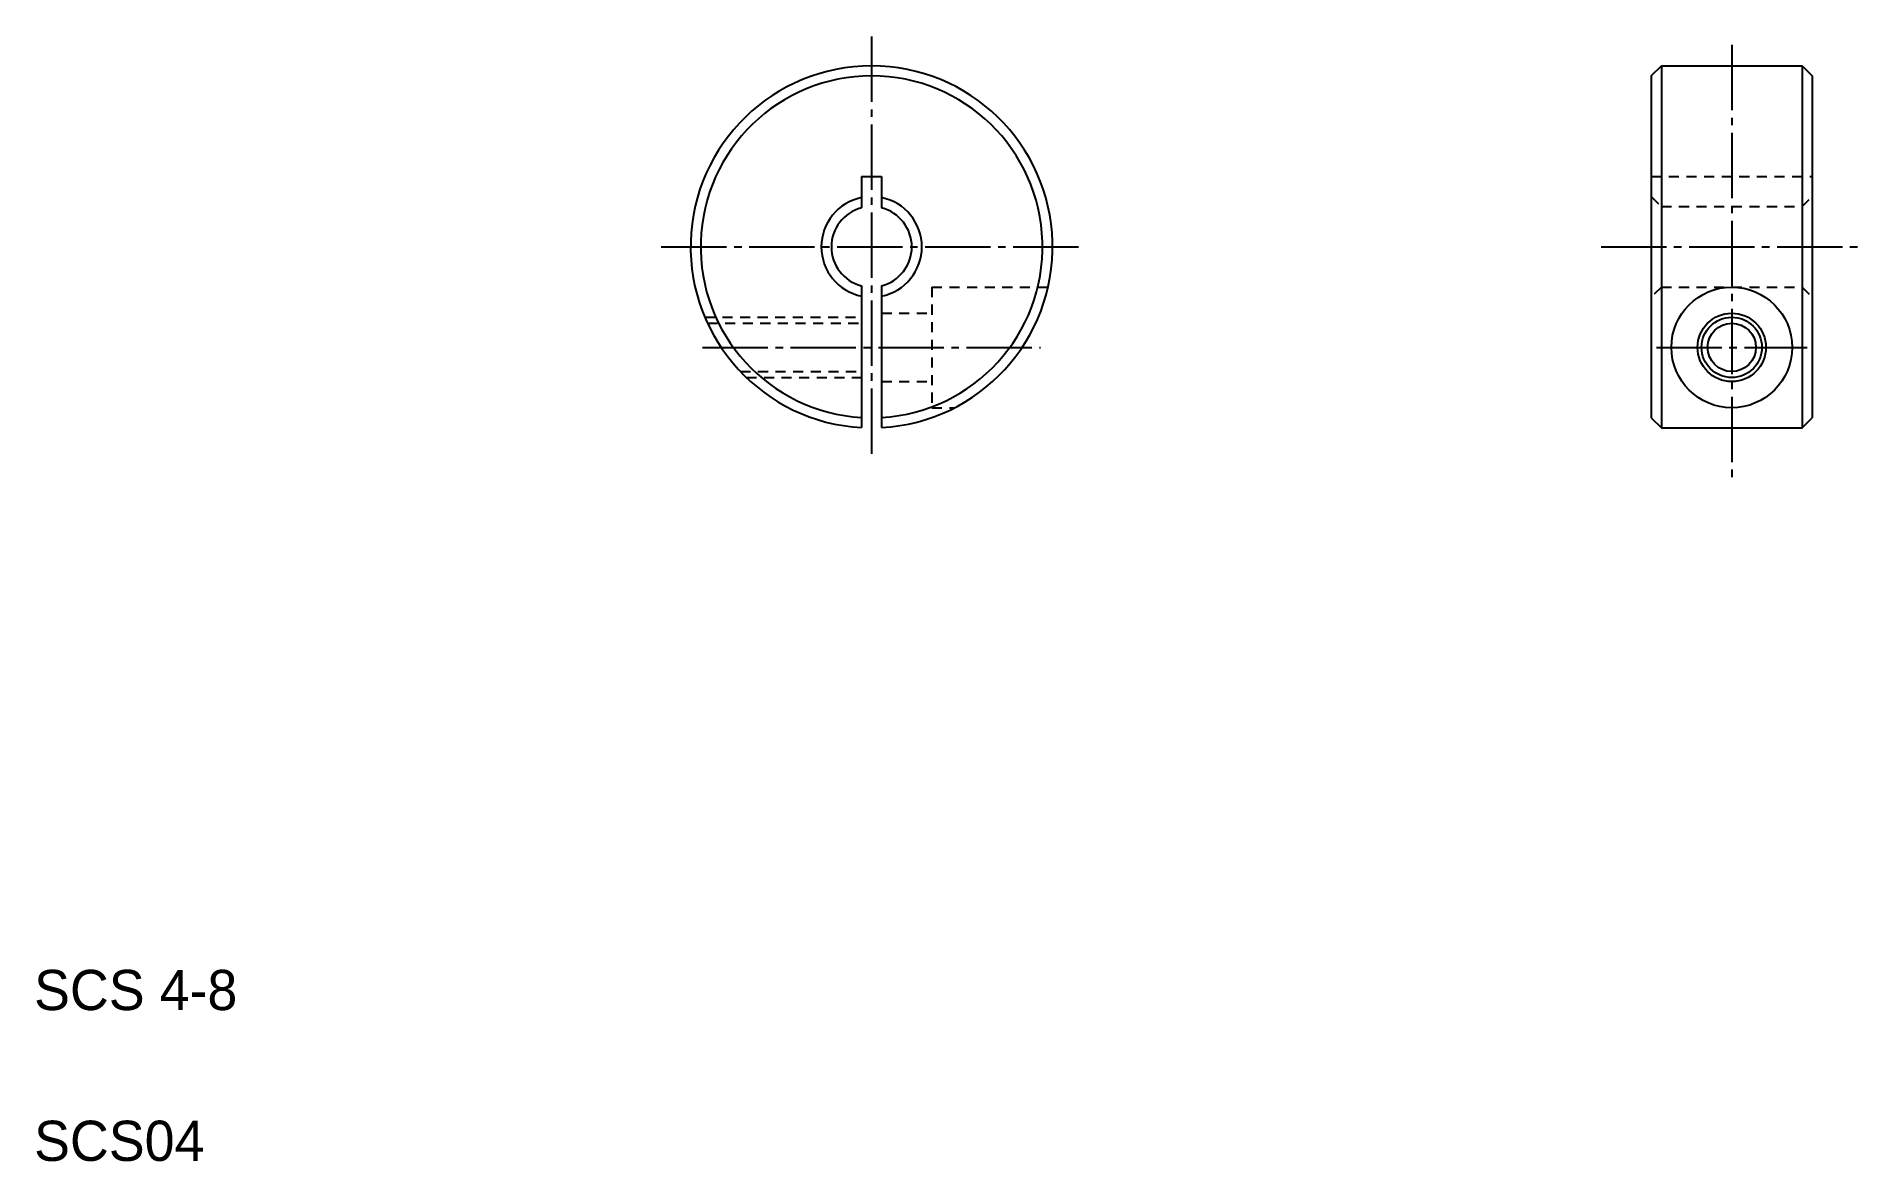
# Model space of a CAD drawing. Extents: x 5.1 to 95.9, y 5 to 60.9.
import ezdxf

# ---------------------------------------------------------------- set-up
doc = ezdxf.new("R2010")
doc.units = 0
doc.header["$LTSCALE"] = 0.25
doc.linetypes.add('CENTER', pattern=[17.5, 13, -1.5, 1.5, -1.5])
doc.linetypes.add('DASHED', pattern=[3.5, 2, -1.5])
doc.layers.get('0').update_dxf_attribs({"linetype": 'CONTINUOUS'})
doc.layers.add('CENTER', color=1, linetype='CENTER')

msp = doc.modelspace()

# ---------------------------------------------------------------- linework, layer by layer
at = {"color": 7, "linetype": 'CONTINUOUS'}
for p, q in [((85.419, 58.957), (85.919, 59.457)), ((85.919, 59.457), (85.919, 41.457)), ((85.919, 59.457), (92.919, 59.457)), ((92.919, 59.457), (92.919, 41.457)), ((92.919, 59.457), (93.419, 58.957)), ((85.419, 58.957), (85.419, 41.957)), ((93.419, 58.957), (93.419, 41.957)), ((46.146, 53.957), (46.146, 52.394)), ((46.146, 53.957), (47.146, 53.957)), ((47.146, 53.957), (47.146, 52.394)), ((46.146, 48.521), (46.146, 41.471)), ((47.146, 48.521), (47.146, 41.471)), ((85.419, 41.957), (85.919, 41.457)), ((92.919, 41.457), (93.419, 41.957)), ((85.919, 41.457), (92.919, 41.457))]:
    msp.add_line(p, q, dxfattribs=at)
at = {"color": 3, "linetype": 'DASHED'}
for p, q in [((85.419, 53.957), (93.419, 53.957)), ((85.419, 52.957), (85.919, 52.457)), ((92.919, 52.457), (93.419, 52.957)), ((85.919, 52.457), (92.919, 52.457)), ((49.646, 48.457), (55.421, 48.457)), ((49.646, 48.457), (49.646, 42.427)), ((85.919, 48.457), (85.419, 47.957)), ((85.919, 48.457), (92.919, 48.457)), ((92.919, 48.457), (93.419, 47.957)), ((38.354, 46.957), (46.146, 46.957)), ((38.487, 46.657), (46.146, 46.657)), ((47.146, 47.157), (49.646, 47.157)), ((40.122, 44.257), (46.146, 44.257)), ((40.421, 43.957), (46.146, 43.957)), ((47.146, 43.757), (49.646, 43.757)), ((49.646, 42.457), (50.769, 42.457))]:
    msp.add_line(p, q, dxfattribs=at)
for p, q in [((87.669, 52.457), (87.669, 52.458)), ((89.419, 52.457), (89.419, 52.457))]:
    msp.add_line(p, q)
at = {"color": 7, "linetype": 'CONTINUOUS'}
for radius in [3, 1.7, 1.2]:
    msp.add_circle((89.419, 45.457), radius, dxfattribs=at)
at = {"color": 3, "linetype": 'CONTINUOUS'}
msp.add_circle((89.419, 45.457), 1.5, dxfattribs=at)
at = {"color": 7, "linetype": 'CONTINUOUS'}
for radius, start, end in [(9, 273.18474, 266.81526), (8.5, 273.37229, 266.62771), (2.5, 101.53696, 258.46304), (2.5, 281.53696, 78.46304), (2, 104.47751, 255.52249), (2, 284.47751, 75.52249)]:
    msp.add_arc((46.646, 50.457), radius, start, end, dxfattribs=at)
at = {"layer": 'CENTER', "color": 1, "linetype": 'CENTER'}
for p, q in [((46.646, 60.917), (46.646, 39.998)), ((89.419, 60.502), (89.419, 38.957)), ((36.186, 50.457), (57.105, 50.457)), ((82.919, 50.457), (95.919, 50.457)), ((38.242, 45.457), (55.05, 45.457)), ((85.669, 45.457), (93.169, 45.457))]:
    msp.add_line(p, q, dxfattribs=at)

# ---------------------------------------------------------------- texts
for s, p in [('SCS 4-8', (5, 12.5)), ('SCS04', (5, 5))]:
    msp.add_text(s, height=2).set_placement(p)

doc.saveas('drawing.dxf')
